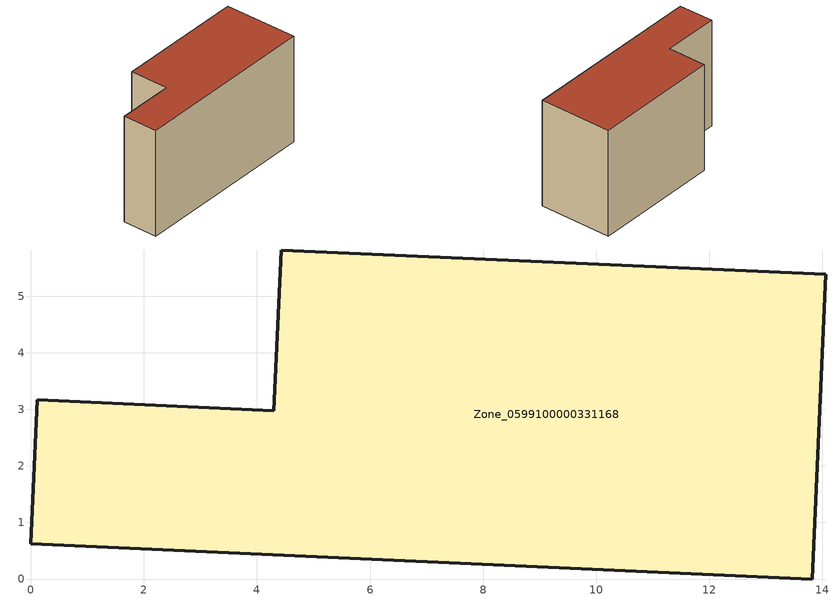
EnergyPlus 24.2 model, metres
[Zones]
Zone_0599100000331168
 floor ground (C_G): 13.82,0 0,0.62 0.11,3.17 4.3,2.98 4.43,5.82 14.06,5.39 z0.97
 wall outside (C_F): 4.3,2.98 0.11,3.17 0,0.62 13.82,0 14.06,5.39 4.43,5.82 4.3,2.98 z0.97:9.05
 roof outside (C_R): 14.06,5.39 4.43,5.82 4.3,2.98 0.11,3.17 0,0.62 13.82,0 z9.05
[BUILDING]
Pand.0599100000331168: North Axis=0; Terrain=City; Loads Convergence Tolerance Value=0.04; Temperature Convergence Tolerance Value=0.4; Solar Distribution=FullExterior; Maximum Number of Warmup Days=25; Minimum Number of Warmup Days=1
[Site:Location]
Rotterdam.The.Hague.AP_ZH_NLD Design_Conditions: Latitude=51.96; Longitude=4.45; Time Zone=1; Elevation=-4.5
[SITE:GROUNDTEMPERATURE:BUILDINGSURFACE]
18, 18, 18, 18, 18, 18, 18, 18, 18, 18, 18, 18
[MATERIAL] Thermal Absorptance=0.9; Solar Absorptance=0.7; Visible Absorptance=0.7
Name | Roughness | Thickness | Conductivity | Density | Specific Heat
G.TI.1975-1991 | MediumSmooth | 0.15 | 0.288461 | 540 | 1210
F.TI.1975-1991 | Rough | 0.3 | 0.230769 | 1920 | 840
R.TI.1975-1991 | MediumRough | 0.2 | 0.153846 | 1500 | 1000
[CONSTRUCTION]
C_G: G.TI.1975-1991
C_F: F.TI.1975-1991
C_R: R.TI.1975-1991
[ZONE]
Zone_0599100000331168: Type=1; Multiplier=1; Ceiling Height=Autocalculate; Volume=Autocalculate; Floor Area=autocalculate; Part of Total Floor Area=Yes
[ZONEINFILTRATION:DESIGNFLOWRATE]
Infil_Zone_0599100000331168: Zone or ZoneList or Space or SpaceList=Zone_0599100000331168; Schedule=AlwaysOn; Design Flow Rate Calculation Method=Flow/Area; Flow Rate per Floor Area=0.003; Constant Term Coefficient=1; Temperature Term Coefficient=0; Velocity Term Coefficient=0; Velocity Squared Term Coefficient=0
[HVACTEMPLATE:ZONE:IDEALLOADSAIRSYSTEM]
Zone_0599100000331168: Maximum Heating Supply Air Temperature=50; Minimum Cooling Supply Air Temperature=13; Maximum Heating Supply Air Humidity Ratio=0.0156; Minimum Cooling Supply Air Humidity Ratio=0.0077; Heating Limit=NoLimit; Cooling Limit=NoLimit; Dehumidification Control Type=ConstantSensibleHeatRatio; Cooling Sensible Heat Ratio=0.7; Dehumidification Setpoint=60; Humidification Control Type=None; Humidification Setpoint=30; Outdoor Air Method=None; Outdoor Air Flow Rate per Person=0.00944; Outdoor Air Flow Rate per Zone Floor Area=0; Outdoor Air Flow Rate per Zone=0; Demand Controlled Ventilation Type=None; Outdoor Air Economizer Type=NoEconomizer; Heat Recovery Type=None; Sensible Heat Recovery Effectiveness=0.7; Latent Heat Recovery Effectiveness=0.65
[ZONECONTROL:THERMOSTAT]
ThermostatControl_Zone_0599100000331168: Zone or ZoneList=Zone_0599100000331168; Control Type Schedule=DualSetpointControlType; Control 1=Thermostat_Zone_0599100000331168; Temperature Difference Between Cutout And Setpoint=0
[THERMOSTATSETPOINT:DUALSETPOINT]
Thermostat_Zone_0599100000331168: Heating Setpoint Temperature Schedule=HeatingSetpoint_Zone_0599100000331168; Cooling Setpoint Temperature Schedule=CoolingSetpoint_Zone_0599100000331168
[SCHEDULE:COMPACT]
HeatingSetpoint_Zone_0599100000331168: Through: 12/31, For: AllDays, Until: 24:00, 21
CoolingSetpoint_Zone_0599100000331168: Through: 12/31, For: AllDays, Until: 24:00, 24
DualSetpointControlType: Through: 12/31, For: AllDays, Until: 24:00, 4
AlwaysOn: Through: 12/31, For: AllDays, Until: 24:00, 1
